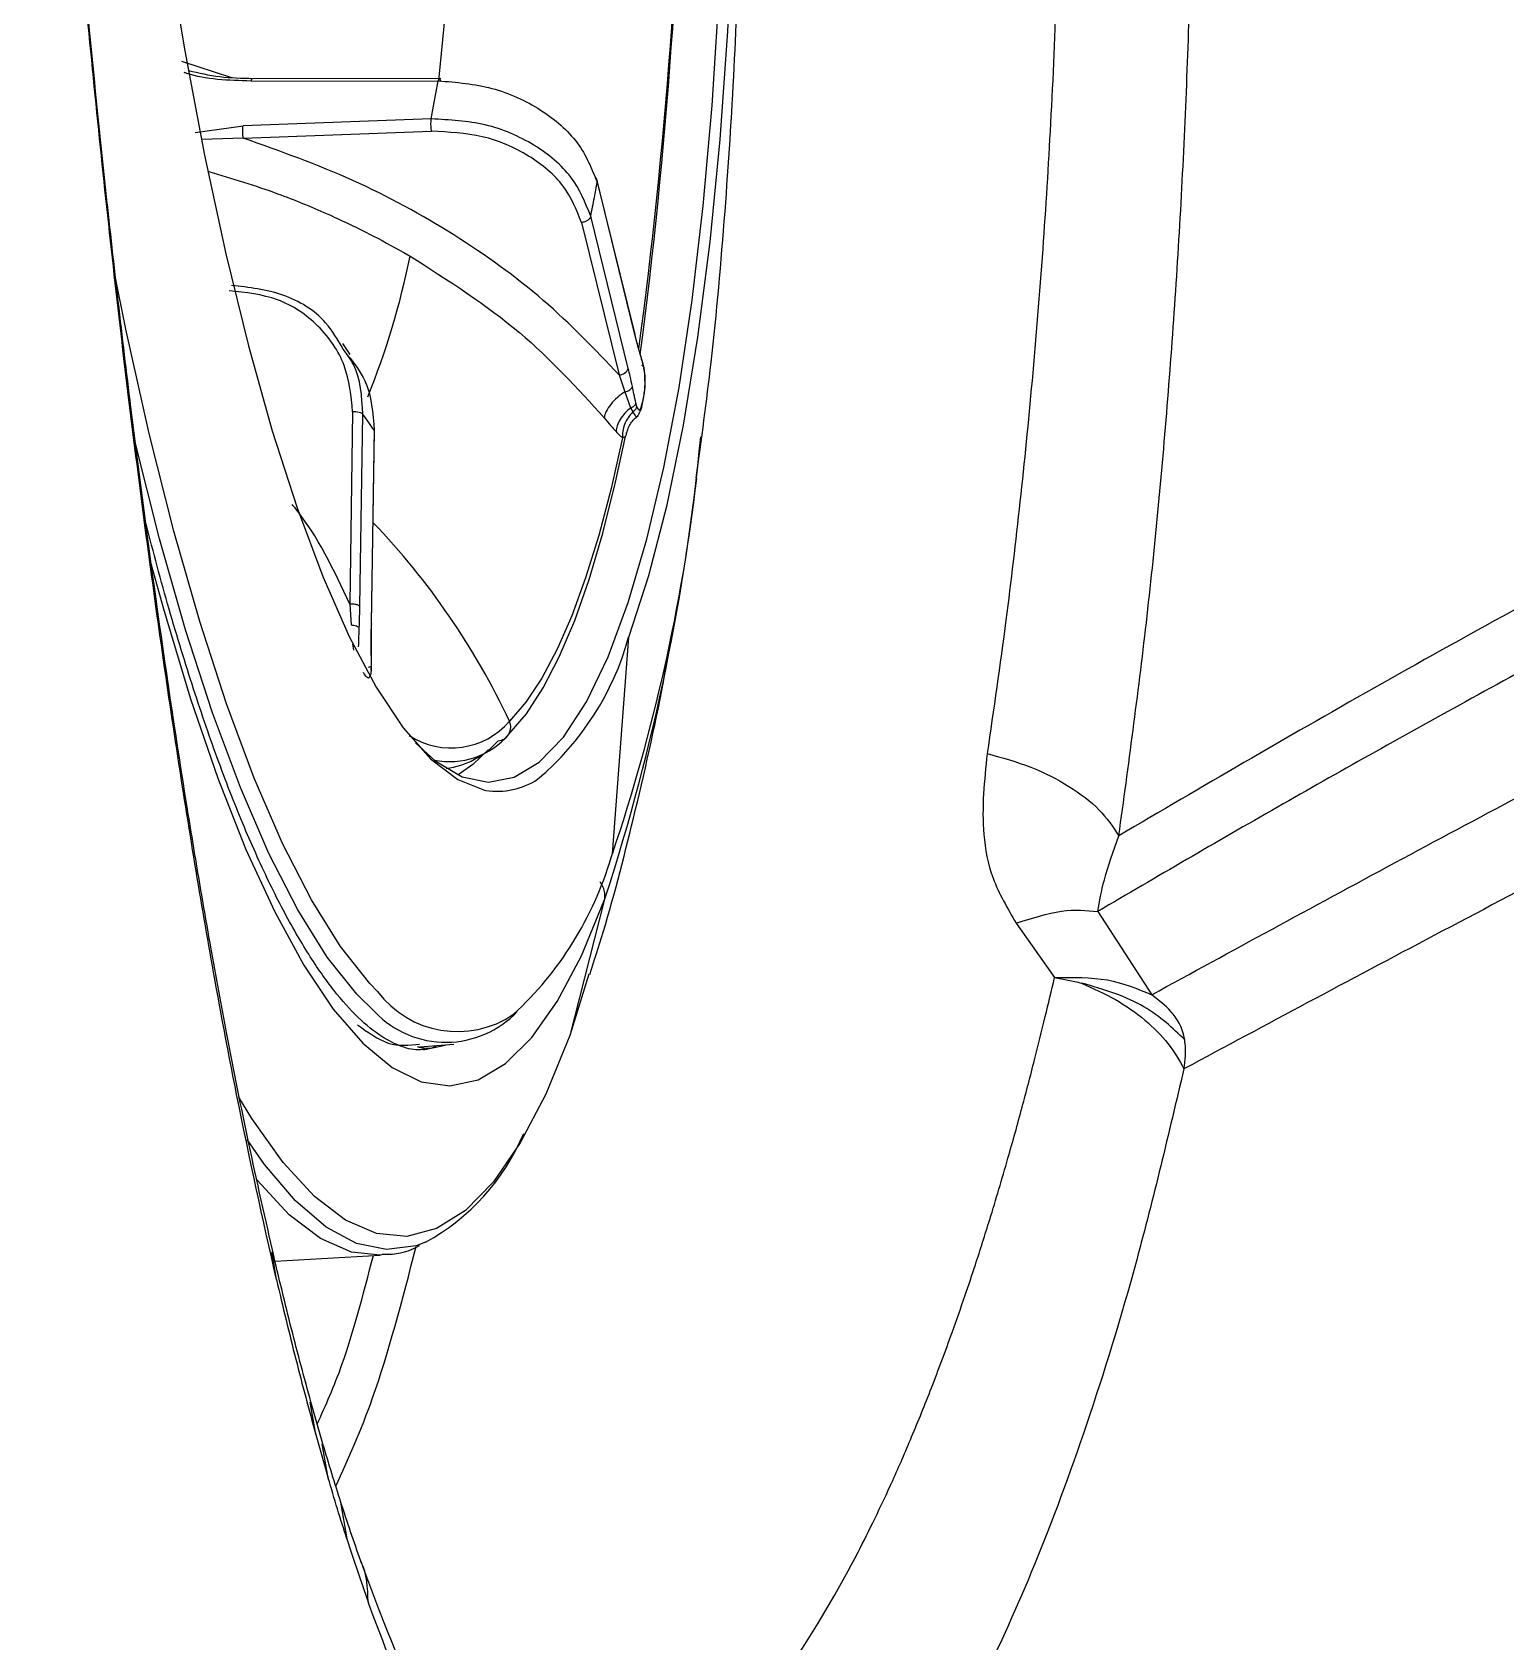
# Model space of a CAD drawing. Extents: x 400 to 501, y 484 to 634.
# Drawn here: x 411.481 to 413.502, y 544.406 to 546.614 of the extents above; entities that cross this region are included whole.
import ezdxf

# ---------------------------------------------------------------- set-up
doc = ezdxf.new("R2010")
doc.units = 0
doc.header["$MEASUREMENT"] = 0
doc.layers.add('1', color=4, linetype='Continuous')
doc.layers.add('DIM', color=3, linetype='Continuous')

# ---------------------------------------------------------------- blocks, each defined once
blk = doc.blocks.new('2026 GRANDEE')
at = {"layer": '1', "color": 3, "linetype": 'Continuous', "lineweight": 25}
for p, q in [((-38.6713, -50.2884), (-38.7381, -50.2665)), ((-38.6434, -50.2933), (-38.3865, -50.2929)), ((-38.383, -50.2898), (-38.6433, -50.2902)), ((-38.3962, -50.3453), (-38.3865, -50.2929)), ((-38.3962, -50.3453), (-38.6544, -50.3546)), ((-38.3965, -50.3479), (-38.3962, -50.3453)), ((-38.7198, -50.3638), (-38.6544, -50.3546)), ((-38.654, -50.3715), (-38.7107, -50.3737)), ((-38.654, -50.3715), (-38.3959, -50.3622)), ((-38.1173, -50.639), (-38.1697, -50.4262)), ((-38.1688, -50.4321), (-38.1172, -50.6412)), ((-38.126, -50.6878), (-38.1775, -50.4789)), ((-38.1902, -50.4874), (-38.1386, -50.6963)), ((-38.4337, -50.5285), (-38.4253, -50.5334)), ((-38.1118, -50.6601), (-38.1174, -50.6394)), ((-38.5074, -50.6684), (-38.5177, -50.6536)), ((-38.1062, -50.6798), (-38.1119, -50.6598)), ((-38.1047, -50.6859), (-38.1062, -50.6796)), ((-38.1386, -50.6963), (-38.1306, -50.7197)), ((-38.1306, -50.7197), (-38.1229, -50.7416)), ((-38.504, -50.7472), (-38.508, -51.0112)), ((-38.1229, -50.7416), (-38.1198, -50.7473)), ((-38.1068, -50.7382), (-38.1049, -50.7279)), ((-38.4942, -51.0143), (-38.4902, -50.7503)), ((-38.4782, -51.0378), (-38.4742, -50.7701)), ((-38.4745, -50.7729), (-38.4785, -51.0369)), ((-38.508, -51.0112), (-38.5061, -51.0395)), ((-38.4785, -51.0686), (-38.4785, -51.0453)), ((-38.1475, -51.3534), (-38.1254, -51.0563)), ((-38.5042, -51.0658), (-38.5027, -51.0743)), ((-38.4783, -51.095), (-38.4785, -51.0682)), ((-38.4784, -51.1014), (-38.4783, -51.0956)), ((-38.4783, -51.0958), (-38.4783, -51.0955)), ((-38.159, -51.4177), (-38.206, -51.6029)), ((-37.4819, -51.4326), (-37.4081, -51.5469)), ((-37.594, -51.4487), (-37.5414, -51.5234)), ((-38.18, -51.5185), (-38.206, -51.6029)), ((-38.4119, -51.6185), (-38.3654, -51.6148)), ((-38.4072, -51.6222), (-38.4048, -51.622)), ((-38.6137, -51.9071), (-38.6148, -51.9005)), ((-38.6086, -51.9377), (-38.6137, -51.9071)), ((-38.6105, -51.9126), (-38.4661, -51.904)), ((-38.4641, -51.9038), (-38.4661, -51.904)), ((-38.5546, -52.1502), (-38.5621, -52.1061)), ((-38.5449, -52.1629), (-38.5613, -52.1055)), ((-38.5546, -52.1502), (-38.5375, -52.21)), ((-38.5375, -52.21), (-38.5456, -52.1631)), ((-38.5207, -52.243), (-38.5119, -52.2936))]:
    blk.add_line(p, q, dxfattribs=at)
at = {"layer": '1', "color": 3, "linetype": 'Continuous', "lineweight": 25, "flags": 128}
for points in [[(-38.7591, -50.1014), (-38.7343, -50.2517), (-38.7072, -50.395), (-38.678, -50.5303), (-38.6469, -50.6566), (-38.6142, -50.7731), (-38.5801, -50.8789), (-38.5448, -50.9732), (-38.5086, -51.0553), (-38.4717, -51.1247), (-38.4345, -51.1808), (-38.3971, -51.2233), (-38.3599, -51.2518), (-38.3231, -51.2662), (-38.3212, -51.2665)], [(-38.1254, -51.0563), (-38.0978, -50.9719), (-38.0727, -50.8747), (-38.0502, -50.7654), (-38.0305, -50.6448), (-38.0137, -50.5138), (-38.0001, -50.3736), (-37.9895, -50.225), (-37.9823, -50.0693), (-37.9784, -49.9077), (-37.9778, -49.7413), (-37.9806, -49.5715), (-37.9867, -49.3994), (-37.996, -49.2266), (-38.0086, -49.0541), (-38.0243, -48.8835), (-38.043, -48.7159), (-38.0646, -48.5526), (-38.0888, -48.3949)], [(-38.418, -51.2012), (-38.3907, -51.2261), (-38.354, -51.2477), (-38.3178, -51.2552), (-38.2824, -51.2486), (-38.248, -51.2279), (-38.215, -51.1933), (-38.1835, -51.145), (-38.1537, -51.0833), (-38.126, -51.0088), (-38.1004, -50.9219), (-38.0771, -50.8233), (-38.0564, -50.7136), (-38.0384, -50.5937), (-38.0232, -50.4644), (-38.0109, -50.3267), (-38.0016, -50.1815)], [(-38.4699, -51.5423), (-38.4803, -51.5314), (-38.5205, -51.4808), (-38.5606, -51.4166), (-38.6001, -51.3395), (-38.639, -51.2497), (-38.677, -51.1479), (-38.7138, -51.0346), (-38.7492, -50.9107), (-38.783, -50.7767), (-38.815, -50.6337), (-38.8308, -50.5564)], [(-38.1172, -50.6412), (-38.1172, -50.6397), (-38.1173, -50.639)], [(-38.4731, -51.5709), (-38.4983, -51.5461), (-38.5388, -51.4952), (-38.579, -51.4306), (-38.6189, -51.353), (-38.658, -51.2627), (-38.6962, -51.1602), (-38.7332, -51.0463), (-38.7688, -50.9216), (-38.8029, -50.7869), (-38.804, -50.7821)], [(-38.2897, -51.1893), (-38.2657, -51.1613), (-38.2427, -51.126), (-38.2206, -51.0834), (-38.1995, -51.0336), (-38.1795, -50.977), (-38.1608, -50.9136), (-38.1433, -50.8438), (-38.1297, -50.7808)], [(-38.1338, -50.7828), (-38.1495, -50.8525), (-38.1664, -50.9166), (-38.1845, -50.9749), (-38.2035, -51.027), (-38.2236, -51.0729), (-38.2446, -51.1124), (-38.2665, -51.1453), (-38.2891, -51.1715)], [(-38.7816, -50.952), (-38.7627, -51.0208), (-38.7264, -51.1407), (-38.6889, -51.2499), (-38.6503, -51.3476), (-38.6109, -51.4333), (-38.5709, -51.5064), (-38.5306, -51.5666), (-38.4902, -51.6135), (-38.4498, -51.6467), (-38.4099, -51.6663), (-38.3705, -51.6719), (-38.3319, -51.6636), (-38.2944, -51.6414), (-38.2581, -51.6055), (-38.2233, -51.556), (-38.1902, -51.4933), (-38.159, -51.4177)], [(-38.4785, -51.0369), (-38.4782, -51.0376), (-38.4782, -51.0378)], [(-38.4782, -51.0378), (-38.4783, -51.0384), (-38.4784, -51.0385)], [(-38.3182, -51.2107), (-38.339, -51.231), (-38.3595, -51.2453)], [(-38.206, -51.6029), (-38.2391, -51.6833), (-38.2742, -51.7502), (-38.311, -51.8035), (-38.3493, -51.8428), (-38.389, -51.8678), (-38.4298, -51.8784), (-38.4715, -51.8746), (-38.5138, -51.8563), (-38.5565, -51.8238), (-38.5994, -51.7771), (-38.6423, -51.7165), (-38.6599, -51.6876)], [(-38.4048, -51.622), (-38.3769, -51.6159), (-38.3762, -51.6157)], [(-38.404, -51.8864), (-38.417, -51.8912), (-38.4575, -51.8965), (-38.4987, -51.888), (-38.5405, -51.8656), (-38.5825, -51.8295), (-38.6247, -51.78), (-38.6488, -51.7456)], [(-38.4661, -51.904), (-38.5055, -51.8999), (-38.5482, -51.8815), (-38.5913, -51.8487), (-38.6346, -51.8016), (-38.6365, -51.7992)]]:
    blk.add_lwpolyline(points, dxfattribs=at)
at = {"layer": '1', "color": 3, "linetype": 'Continuous', "lineweight": 25}
for centre, radius, start, end in [((-45.2605, -49.7322), 7.212, 352.54155, 5.98244), ((-45.0559, -49.7297), 7.0066, 352.35866, 6.04514), ((-44.3564, -49.6709), 6.0027, 354.05379, 5.55223), ((-39.4703, -50.3247), 1.0656, 337.8468, 348.7089), ((-38.1385, -50.6828), 0.0135, 269.3144, 338.231), ((-40.9794, -50.4999), 2.9662, 342.0817, 354.5561), ((-40.547, -50.5444), 2.5321, 341.3675, 353.3229), ((-39.2129, -51.6048), 1.0204, 25.1286, 43.7753), ((-38.5, -50.9537), 0.3883, 310.0019, 344.681), ((-38.3689, -51.1035), 0.1049, 236.7577, 319.5546), ((-38.3709, -51.1208), 0.1063, 258.3417, 319.8568), ((-38.3055, -51.1801), 0.0183, 273.1107, 329.9102), ((-38.3064, -51.1798), 0.0192, 330.5607, 25.5894), ((-38.3904, -51.1232), 0.1141, 277.2986, 318.8258), ((-38.3057, -51.1667), 0.1011, 261.1396, 303.2116), ((-38.606, -51.2239), 0.4759, 312.7003, 343.56), ((-39.1703, -50.9762), 1.0901, 339.4634, 339.7576), ((-39.7843, -50.8193), 1.732, 339.7864, 339.9698), ((-38.3602, -51.4605), 0.1369, 216.6996, 304.2108), ((-38.3762, -51.4774), 0.1347, 223.9577, 316.6474), ((-38.5509, -51.6186), 0.3055, 298.7465, 337.1838)]:
    blk.add_arc(centre, radius, start, end, dxfattribs=at)
for points, knots in [([(-34.1294, -46.9018), (-34.1293, -47.1364), (-34.1292, -47.6068), (-34.1343, -48.1702), (-34.1477, -48.591), (-34.1627, -48.8685), (-34.1875, -49.1429), (-34.2226, -49.3714), (-34.2655, -49.5508), (-34.3089, -49.6846), (-34.3615, -49.8064), (-34.4292, -49.9265), (-34.5125, -50.0392), (-34.6099, -50.1422), (-34.7443, -50.2596), (-34.9169, -50.3804), (-35.1244, -50.5036), (-35.4257, -50.6654), (-35.8101, -50.8534), (-36.2509, -51.0686), (-36.6525, -51.2724), (-37.0255, -51.4674), (-37.2512, -51.5882), (-37.3638, -51.6485)], [0, 0, 0, 0, 0.069274, 0.138937, 0.16648, 0.194042, 0.221598, 0.249106, 0.264691, 0.280258, 0.295867, 0.311516, 0.332435, 0.353342, 0.374206, 0.41587, 0.457571, 0.499236, 0.599217, 0.699147, 0.799263, 0.899828, 1, 1, 1, 1]), ([(-37.4081, -51.5469), (-37.2988, -51.4873), (-37.0834, -51.3697), (-36.7238, -51.179), (-36.3373, -50.9803), (-35.9103, -50.7685), (-35.5385, -50.5842), (-35.2463, -50.4267), (-35.0427, -50.3066), (-34.8717, -50.1895), (-34.7376, -50.0761), (-34.6411, -49.978), (-34.5585, -49.871), (-34.4914, -49.7558), (-34.44, -49.639), (-34.3983, -49.5112), (-34.3567, -49.3363), (-34.3228, -49.1099), (-34.2992, -48.8363), (-34.2851, -48.5596), (-34.2769, -48.2827), (-34.2708, -47.9195), (-34.2683, -47.467), (-34.2685, -47.1061), (-34.2686, -46.9242)], [0, 0, 0, 0, 0.100925, 0.1989, 0.299703, 0.39999, 0.500356, 0.542302, 0.584086, 0.627127, 0.648553, 0.6693, 0.690347, 0.706185, 0.721477, 0.736583, 0.75189, 0.779801, 0.807761, 0.835774, 0.863739, 0.8914, 0.945259, 1, 1, 1, 1]), ([(-34.5659, -47.2017), (-34.566, -47.395), (-34.5663, -47.7822), (-34.5719, -48.2673), (-34.585, -48.656), (-34.6007, -48.9152), (-34.6232, -49.1384), (-34.6512, -49.3236), (-34.6882, -49.4832), (-34.733, -49.6152), (-34.7827, -49.7228), (-34.8407, -49.8177), (-34.9251, -49.9269), (-35.0388, -50.0387), (-35.1788, -50.1486), (-35.3191, -50.2437), (-35.4563, -50.3283), (-35.591, -50.4063), (-35.7969, -50.5204), (-36.0689, -50.6635), (-36.3923, -50.8314), (-36.6969, -50.9918), (-36.978, -51.1443), (-37.2426, -51.2925), (-37.4012, -51.3853), (-37.4819, -51.4326)], [0, 0, 0, 0, 0.061765, 0.123699, 0.155113, 0.186498, 0.207395, 0.228241, 0.248655, 0.263805, 0.279295, 0.295372, 0.311438, 0.343139, 0.375824, 0.408048, 0.439358, 0.470551, 0.502003, 0.584949, 0.668758, 0.751121, 0.834736, 0.915989, 1, 1, 1, 1]), ([(-34.6597, -47.5628), (-34.6606, -47.7428), (-34.6623, -48.1019), (-34.672, -48.5285), (-34.689, -48.8415), (-34.7057, -49.0438), (-34.731, -49.2427), (-34.7653, -49.4118), (-34.8068, -49.5468), (-34.8555, -49.6617), (-34.9191, -49.769), (-34.996, -49.8656), (-35.0902, -49.9611), (-35.2009, -50.0533), (-35.3683, -50.1732), (-35.5767, -50.3012), (-35.9022, -50.4836), (-36.2904, -50.6872), (-36.7193, -50.9136), (-37.112, -51.1288), (-37.3395, -51.2621), (-37.4531, -51.3287)], [0, 0, 0, 0, 0.061956, 0.123624, 0.147066, 0.1707, 0.194523, 0.218131, 0.233754, 0.249323, 0.270069, 0.290895, 0.31173, 0.342914, 0.374131, 0.436619, 0.499075, 0.624199, 0.749387, 0.874732, 1, 1, 1, 1]), ([(-38.0327, -50.8375), (-38.0256, -50.7851), (-38.0095, -50.6657), (-37.9929, -50.4779), (-37.9801, -50.2786), (-37.9727, -50.0854), (-37.9697, -49.8959), (-37.9706, -49.7084), (-37.9751, -49.5222), (-37.9831, -49.3368), (-37.9944, -49.1521), (-38.0091, -48.9681), (-38.0273, -48.7848), (-38.049, -48.602), (-38.0713, -48.4405), (-38.0873, -48.341), (-38.0937, -48.3009)], [0, 0, 0, 0, 0.067736, 0.154325, 0.234835, 0.311305, 0.385117, 0.457169, 0.528082, 0.59832, 0.668268, 0.738261, 0.808538, 0.879467, 0.951474, 1, 1, 1, 1]), ([(-38.6086, -51.9377), (-38.6271, -51.8548), (-38.6645, -51.6861), (-38.7166, -51.3971), (-38.766, -51.0786), (-38.8119, -50.7315), (-38.8534, -50.3611), (-38.8897, -49.9727), (-38.9207, -49.5725), (-38.9359, -49.3028), (-38.9435, -49.1677)], [0, 0, 0, 0, 0.115513, 0.23486, 0.357542, 0.482949, 0.610473, 0.739499, 0.869496, 1, 1, 1, 1]), ([(-38.6117, -51.9068), (-38.6235, -51.855), (-38.6457, -51.7576), (-38.6744, -51.6135), (-38.697, -51.4911), (-38.7152, -51.3858), (-38.74, -51.2354), (-38.7718, -51.0233), (-38.8087, -50.7425), (-38.8418, -50.4557), (-38.8643, -50.2318), (-38.8792, -50.0698), (-38.8893, -49.9543), (-38.9013, -49.8077), (-38.9148, -49.6261), (-38.9294, -49.4091), (-38.9379, -49.2527), (-38.9425, -49.1688)], [0, 0, 0, 0, 0.074951, 0.14102, 0.191774, 0.231173, 0.270778, 0.372545, 0.474973, 0.577436, 0.673199, 0.702696, 0.739909, 0.788204, 0.847635, 0.918237, 1, 1, 1, 1]), ([(-37.5396, -49.4076), (-37.5376, -49.4706), (-37.5335, -49.5979), (-37.5318, -49.7876), (-37.5332, -49.9762), (-37.538, -50.1643), (-37.5461, -50.3472), (-37.5574, -50.5286), (-37.5714, -50.702), (-37.5884, -50.8717), (-37.6086, -51.0432), (-37.6249, -51.1555), (-37.6337, -51.2161)], [0, 0, 0, 0, 0.097736, 0.197442, 0.295991, 0.394683, 0.497048, 0.592197, 0.694109, 0.789832, 0.886691, 1, 1, 1, 1]), ([(-37.4531, -51.3287), (-37.44, -51.2325), (-37.4138, -51.0405), (-37.3846, -50.7317), (-37.3635, -50.4122), (-37.3521, -50.083), (-37.3496, -49.7476), (-37.3564, -49.5212), (-37.3598, -49.4081)], [0, 0, 0, 0, 0.1682926, 0.335808, 0.5026144, 0.6688201, 0.8345623, 1, 1, 1, 1]), ([(-38.6434, -50.2933), (-38.6744, -50.2924), (-38.7068, -50.2914), (-38.734, -50.282), (-38.7353, -50.2815)], [0, 0, 0, 0, 0.953802, 1, 1, 1, 1]), ([(-38.6408, -50.2901), (-38.656, -50.2897), (-38.6864, -50.2891), (-38.715, -50.2825), (-38.7292, -50.2793)], [0, 0, 0, 0, 0.501433, 1, 1, 1, 1]), ([(-38.6418, -50.2903), (-38.6421, -50.2904), (-38.6427, -50.2905), (-38.6431, -50.2923), (-38.6434, -50.2933)], [0, 0, 0, 0, 0.468418, 1, 1, 1, 1]), ([(-38.3831, -50.2937), (-38.3833, -50.2927), (-38.3838, -50.2906), (-38.3847, -50.2895), (-38.3857, -50.2901), (-38.3862, -50.292), (-38.3865, -50.2929)], [0, 0, 0, 0, 0.250005, 0.499987, 0.750003, 1, 1, 1, 1]), ([(-38.3865, -50.2929), (-38.3617, -50.295), (-38.3121, -50.2991), (-38.2439, -50.3306), (-38.1909, -50.3765), (-38.1761, -50.4135), (-38.1688, -50.4321)], [0, 0, 0, 0, 0.249998, 0.499768, 0.749181, 1, 1, 1, 1]), ([(-38.3959, -50.3622), (-38.396, -50.3611), (-38.3963, -50.359), (-38.3966, -50.3552), (-38.3966, -50.3513), (-38.3965, -50.349), (-38.3965, -50.3479)], [0, 0, 0, 0, 0.247378, 0.497694, 0.750035, 1, 1, 1, 1]), ([(-38.1775, -50.4789), (-38.1849, -50.4604), (-38.1996, -50.4235), (-38.2527, -50.3789), (-38.3213, -50.3491), (-38.3712, -50.3466), (-38.3962, -50.3453)], [0, 0, 0, 0, 0.249995, 0.499768, 0.749182, 1, 1, 1, 1]), ([(-38.654, -50.3715), (-38.6541, -50.3709), (-38.6543, -50.3696), (-38.6546, -50.3667), (-38.6547, -50.3628), (-38.6547, -50.3589), (-38.6546, -50.3562), (-38.6544, -50.3552), (-38.6544, -50.3546)], [0, 0, 0, 0, 0.124187, 0.248722, 0.500017, 0.751298, 0.87581, 1, 1, 1, 1]), ([(-38.1386, -50.6963), (-38.1719, -50.6614), (-38.2385, -50.5916), (-38.363, -50.5024), (-38.5012, -50.4261), (-38.6031, -50.3897), (-38.654, -50.3715)], [0, 0, 0, 0, 0.250114, 0.500508, 0.750353, 1, 1, 1, 1]), ([(-38.1902, -50.4874), (-38.1969, -50.4702), (-38.2106, -50.4357), (-38.2606, -50.3938), (-38.3251, -50.3655), (-38.3723, -50.3633), (-38.3959, -50.3622)], [0, 0, 0, 0, 0.2470648, 0.4975648, 0.7492852, 1, 1, 1, 1]), ([(-38.7012, -50.4174), (-38.6695, -50.427), (-38.614, -50.4437), (-38.5415, -50.4738), (-38.4838, -50.501), (-38.4496, -50.5198), (-38.4337, -50.5285)], [0, 0, 0, 0, 0.336303, 0.587552, 0.808791, 1, 1, 1, 1]), ([(-38.1775, -50.4789), (-38.1758, -50.4703), (-38.1728, -50.455), (-38.17, -50.4391), (-38.1688, -50.4321)], [0, 0, 0, 0, 0.559971, 1, 1, 1, 1]), ([(-38.1715, -50.4266), (-38.1714, -50.4267), (-38.1701, -50.4273), (-38.1688, -50.4292), (-38.1688, -50.4311), (-38.1688, -50.4321)], [0, 0, 0, 0, 0.071867, 0.535889, 1, 1, 1, 1]), ([(-38.1775, -50.4789), (-38.1779, -50.4799), (-38.1786, -50.4819), (-38.1816, -50.4846), (-38.1856, -50.4867), (-38.1887, -50.4871), (-38.1902, -50.4874)], [0, 0, 0, 0, 0.250021, 0.500049, 0.749977, 1, 1, 1, 1]), ([(-38.4253, -50.5334), (-38.3729, -50.5668), (-38.2709, -50.632), (-38.1957, -50.7149), (-38.1591, -50.7553)], [0, 0, 0, 0, 0.51379, 1, 1, 1, 1]), ([(-38.504, -50.7472), (-38.5062, -50.7254), (-38.5105, -50.6815), (-38.5487, -50.6267), (-38.6048, -50.5884), (-38.6506, -50.5834), (-38.6734, -50.5809)], [0, 0, 0, 0, 0.247064, 0.497561, 0.749281, 1, 1, 1, 1]), ([(-38.517, -50.661), (-38.5243, -50.6484), (-38.5431, -50.6157), (-38.5983, -50.582), (-38.6462, -50.5764), (-38.6702, -50.5736)], [0, 0, 0, 0, 0.240153, 0.61901, 1, 1, 1, 1]), ([(-38.4902, -50.7503), (-38.4914, -50.7262), (-38.493, -50.6932), (-38.512, -50.6678), (-38.517, -50.661)], [0, 0, 0, 0, 0.731701, 1, 1, 1, 1]), ([(-38.1172, -50.6412), (-38.1161, -50.6455), (-38.1142, -50.6533), (-38.1121, -50.6605), (-38.1112, -50.6637)], [0, 0, 0, 0, 0.55995, 1, 1, 1, 1]), ([(-38.5109, -50.6692), (-38.502, -50.6805), (-38.4789, -50.71), (-38.4762, -50.7489), (-38.4745, -50.7729)], [0, 0, 0, 0, 0.383557, 1, 1, 1, 1]), ([(-38.1112, -50.6637), (-38.1102, -50.6673), (-38.1084, -50.6737), (-38.1066, -50.6801), (-38.1058, -50.683)], [0, 0, 0, 0, 0.560005, 1, 1, 1, 1]), ([(-38.1079, -50.6832), (-38.1073, -50.6835), (-38.1061, -50.6841), (-38.105, -50.6852), (-38.1044, -50.6866), (-38.1045, -50.6876), (-38.1046, -50.6881)], [0, 0, 0, 0, 0.246488, 0.49999, 0.753491, 1, 1, 1, 1]), ([(-38.1058, -50.683), (-38.1055, -50.6839), (-38.1051, -50.6854), (-38.1048, -50.6873), (-38.1046, -50.6881)], [0, 0, 0, 0, 0.559854, 1, 1, 1, 1]), ([(-38.1203, -50.7125), (-38.1214, -50.7077), (-38.1232, -50.6993), (-38.1251, -50.6913), (-38.126, -50.6878)], [0, 0, 0, 0, 0.559955, 1, 1, 1, 1]), ([(-38.1049, -50.7279), (-38.1045, -50.7252), (-38.1036, -50.7198), (-38.1028, -50.7094), (-38.1031, -50.7018), (-38.1032, -50.6981)], [0, 0, 0, 0, 0.3346721, 0.6768568, 1, 1, 1, 1]), ([(-38.1046, -50.6881), (-38.1043, -50.6899), (-38.1037, -50.6937), (-38.1032, -50.7005), (-38.103, -50.7083), (-38.1035, -50.7166), (-38.1043, -50.7214), (-38.1047, -50.724)], [0, 0, 0, 0, 0.150705, 0.314303, 0.496071, 0.733793, 1, 1, 1, 1]), ([(-38.1032, -50.6981), (-38.1032, -50.6978), (-38.1033, -50.694), (-38.1039, -50.6905), (-38.1045, -50.6872)], [0, 0, 0, 0, 0.085354, 1, 1, 1, 1]), ([(-38.1306, -50.7197), (-38.1341, -50.7221), (-38.1414, -50.727), (-38.1504, -50.7367), (-38.1568, -50.7466), (-38.1584, -50.7524), (-38.1591, -50.7553)], [0, 0, 0, 0, 0.251093, 0.51085, 0.764749, 1, 1, 1, 1]), ([(-38.1306, -50.7197), (-38.1294, -50.7194), (-38.1268, -50.7187), (-38.1236, -50.7169), (-38.1212, -50.7147), (-38.1206, -50.7132), (-38.1203, -50.7125)], [0, 0, 0, 0, 0.243126, 0.500002, 0.756933, 1, 1, 1, 1]), ([(-38.1155, -50.735), (-38.1164, -50.7308), (-38.118, -50.7234), (-38.1196, -50.7158), (-38.1203, -50.7125)], [0, 0, 0, 0, 0.560006, 1, 1, 1, 1]), ([(-38.1047, -50.724), (-38.1051, -50.7259), (-38.1057, -50.7293), (-38.1063, -50.7327), (-38.1066, -50.7342)], [0, 0, 0, 0, 0.5599708, 1, 1, 1, 1]), ([(-38.4902, -50.7503), (-38.4907, -50.7498), (-38.4917, -50.7488), (-38.4951, -50.7478), (-38.4994, -50.7471), (-38.5025, -50.7471), (-38.504, -50.7472)], [0, 0, 0, 0, 0.250028, 0.499916, 0.749914, 1, 1, 1, 1]), ([(-38.1229, -50.7416), (-38.1256, -50.744), (-38.1311, -50.7489), (-38.1373, -50.7575), (-38.1416, -50.7663), (-38.1424, -50.7717), (-38.1428, -50.7743)], [0, 0, 0, 0, 0.250174, 0.506659, 0.759642, 1, 1, 1, 1]), ([(-38.1198, -50.7473), (-38.1221, -50.7498), (-38.1267, -50.755), (-38.1313, -50.7643), (-38.134, -50.7738), (-38.1339, -50.7798), (-38.1338, -50.7828)], [0, 0, 0, 0, 0.249614, 0.505263, 0.758166, 1, 1, 1, 1]), ([(-38.1229, -50.7416), (-38.122, -50.7412), (-38.1201, -50.7404), (-38.1178, -50.7388), (-38.1161, -50.7369), (-38.1157, -50.7357), (-38.1155, -50.735)], [0, 0, 0, 0, 0.245314, 0.499987, 0.754575, 1, 1, 1, 1]), ([(-38.1198, -50.7473), (-38.119, -50.7467), (-38.1174, -50.7456), (-38.1151, -50.743), (-38.1146, -50.7409), (-38.1142, -50.7397)], [0, 0, 0, 0, 0.277196, 0.562173, 1, 1, 1, 1]), ([(-38.1198, -50.7473), (-38.1183, -50.7497), (-38.1156, -50.7539), (-38.1149, -50.7538), (-38.1146, -50.7538)], [0, 0, 0, 0, 0.562144, 1, 1, 1, 1]), ([(-38.1142, -50.7397), (-38.1145, -50.7389), (-38.1149, -50.7375), (-38.1153, -50.7358), (-38.1155, -50.735)], [0, 0, 0, 0, 0.5597321, 1, 1, 1, 1]), ([(-38.1145, -50.7542), (-38.1139, -50.7536), (-38.1127, -50.7523), (-38.1105, -50.7485), (-38.1084, -50.7437), (-38.1073, -50.7399), (-38.1068, -50.738)], [0, 0, 0, 0, 0.267456, 0.519278, 0.763611, 1, 1, 1, 1]), ([(-38.1142, -50.7397), (-38.1138, -50.7409), (-38.1129, -50.7433), (-38.1113, -50.7447), (-38.1097, -50.744), (-38.108, -50.7406), (-38.1071, -50.7365), (-38.1066, -50.7342)], [0, 0, 0, 0, 0.155722, 0.323793, 0.504808, 0.72672, 1, 1, 1, 1]), ([(-38.4902, -50.7503), (-38.4873, -50.7547), (-38.482, -50.7626), (-38.4768, -50.7697), (-38.4745, -50.7729)], [0, 0, 0, 0, 0.56006, 1, 1, 1, 1]), ([(-38.1591, -50.7553), (-38.156, -50.7589), (-38.1505, -50.7656), (-38.1451, -50.7716), (-38.1428, -50.7743)], [0, 0, 0, 0, 0.55926, 1, 1, 1, 1]), ([(-38.128, -50.7764), (-38.1274, -50.7741), (-38.1262, -50.7693), (-38.1226, -50.7628), (-38.1181, -50.757), (-38.1142, -50.754), (-38.1123, -50.7525)], [0, 0, 0, 0, 0.251299, 0.504347, 0.755156, 1, 1, 1, 1]), ([(-38.1428, -50.7743), (-38.1411, -50.7761), (-38.1381, -50.7794), (-38.1351, -50.7817), (-38.1338, -50.7828)], [0, 0, 0, 0, 0.558997, 1, 1, 1, 1]), ([(-38.1338, -50.7828), (-38.1316, -50.7819), (-38.1286, -50.7808), (-38.1282, -50.7765), (-38.1282, -50.7755)], [0, 0, 0, 0, 0.756828, 1, 1, 1, 1]), ([(-38.508, -51.0112), (-38.5296, -50.9646), (-38.5521, -50.9164), (-38.5857, -50.8758), (-38.5868, -50.8744)], [0, 0, 0, 0, 0.965686, 1, 1, 1, 1]), ([(-38.4056, -51.6213), (-38.4074, -51.6217), (-38.4175, -51.6238), (-38.4355, -51.6193), (-38.4642, -51.6058), (-38.4957, -51.5804), (-38.5296, -51.5426), (-38.5642, -51.4932), (-38.5995, -51.4321), (-38.6349, -51.3593), (-38.6703, -51.2753), (-38.7052, -51.1805), (-38.7392, -51.0749), (-38.7667, -50.9815), (-38.7822, -50.9203), (-38.7871, -50.9008)], [0, 0, 0, 0, 0.020016, 0.110629, 0.192213, 0.279002, 0.362906, 0.446594, 0.530771, 0.615606, 0.701007, 0.786842, 0.872999, 0.959391, 1, 1, 1, 1]), ([(-38.4942, -51.0143), (-38.4946, -51.0137), (-38.4953, -51.0129), (-38.4973, -51.012), (-38.4993, -51.0115), (-38.5018, -51.0112), (-38.5048, -51.011), (-38.5069, -51.0111), (-38.508, -51.0112)], [0, 0, 0, 0, 0.238666, 0.365865, 0.497919, 0.667157, 0.813228, 1, 1, 1, 1]), ([(-38.4949, -51.0436), (-38.4948, -51.0382), (-38.4944, -51.0286), (-38.4942, -51.0186), (-38.4942, -51.0143)], [0, 0, 0, 0, 0.558651, 1, 1, 1, 1]), ([(-38.4785, -51.0369), (-38.4785, -51.0425), (-38.4786, -51.0525), (-38.4786, -51.0627), (-38.4786, -51.0672)], [0, 0, 0, 0, 0.559987, 1, 1, 1, 1]), ([(-38.5061, -51.0395), (-38.5048, -51.0396), (-38.5022, -51.0398), (-38.4988, -51.0408), (-38.4961, -51.0421), (-38.4953, -51.0431), (-38.4949, -51.0436)], [0, 0, 0, 0, 0.243071, 0.500065, 0.756959, 1, 1, 1, 1]), ([(-38.4959, -51.0695), (-38.4957, -51.0646), (-38.4954, -51.056), (-38.4951, -51.0474), (-38.4949, -51.0436)], [0, 0, 0, 0, 0.560012, 1, 1, 1, 1]), ([(-38.1787, -51.5189), (-38.1726, -51.4997), (-38.1485, -51.425), (-38.1142, -51.2875), (-38.0835, -51.1541), (-38.0704, -51.0747), (-38.0678, -51.059)], [0, 0, 0, 0, 0.12649, 0.491956, 0.900127, 1, 1, 1, 1]), ([(-38.4786, -51.0672), (-38.4785, -51.0723), (-38.4785, -51.0815), (-38.4784, -51.0905), (-38.4784, -51.0945)], [0, 0, 0, 0, 0.560001, 1, 1, 1, 1]), ([(-38.4786, -51.1006), (-38.4787, -51.1023), (-38.479, -51.106), (-38.4801, -51.1099), (-38.4815, -51.1123), (-38.4835, -51.1126), (-38.485, -51.1108), (-38.4858, -51.1098)], [0, 0, 0, 0, 0.155238, 0.324063, 0.504968, 0.727003, 1, 1, 1, 1]), ([(-38.4822, -51.0974), (-38.4814, -51.0973), (-38.4799, -51.0969), (-38.4786, -51.0961), (-38.478, -51.0953), (-38.4783, -51.0948), (-38.4784, -51.0945)], [0, 0, 0, 0, 0.245373, 0.499949, 0.754521, 1, 1, 1, 1]), ([(-38.4784, -51.0945), (-38.4784, -51.0957), (-38.4784, -51.0978), (-38.4785, -51.0997), (-38.4786, -51.1006)], [0, 0, 0, 0, 0.5598465, 1, 1, 1, 1]), ([(-38.4858, -51.1098), (-38.4865, -51.1089), (-38.4876, -51.1073), (-38.4887, -51.1056), (-38.4892, -51.1049)], [0, 0, 0, 0, 0.5599898, 1, 1, 1, 1]), ([(-37.6337, -51.2161), (-37.6376, -51.2529), (-37.6436, -51.3097), (-37.6288, -51.3892), (-37.6059, -51.4283), (-37.594, -51.4487)], [0, 0, 0, 0, 0.470948, 0.725337, 1, 1, 1, 1]), ([(-37.6337, -51.2161), (-37.6132, -51.2217), (-37.5723, -51.2331), (-37.52, -51.2601), (-37.4774, -51.2923), (-37.4612, -51.3166), (-37.4531, -51.3287)], [0, 0, 0, 0, 0.250002, 0.499996, 0.750003, 1, 1, 1, 1]), ([(-37.4819, -51.4326), (-37.4796, -51.4187), (-37.4745, -51.3886), (-37.4606, -51.3497), (-37.4531, -51.3287)], [0, 0, 0, 0, 0.461476, 1, 1, 1, 1]), ([(-38.1652, -51.3917), (-38.1647, -51.3923), (-38.1624, -51.3951), (-38.1599, -51.4012), (-38.158, -51.4095), (-38.1587, -51.415), (-38.159, -51.4177)], [0, 0, 0, 0, 0.072696, 0.381801, 0.690908, 1, 1, 1, 1]), ([(-37.594, -51.4487), (-37.5723, -51.4418), (-37.5289, -51.4282), (-37.4976, -51.4311), (-37.4819, -51.4326)], [0, 0, 0, 0, 0.499996, 1, 1, 1, 1]), ([(-37.5414, -51.5234), (-37.5163, -51.523), (-37.4664, -51.5223), (-37.4274, -51.5388), (-37.4081, -51.5469)], [0, 0, 0, 0, 0.503114, 1, 1, 1, 1]), ([(-38.2821, -52.681), (-38.2793, -52.6825), (-38.248, -52.6999), (-38.1845, -52.6955), (-38.1008, -52.6679), (-38.0228, -52.6103), (-37.953, -52.5373), (-37.8815, -52.4389), (-37.8269, -52.3443), (-37.7872, -52.2649), (-37.7626, -52.2124), (-37.7367, -52.1528), (-37.7094, -52.0853), (-37.685, -52.0198), (-37.665, -51.9628), (-37.6478, -51.9113), (-37.6281, -51.8493), (-37.6067, -51.7773), (-37.5863, -51.7039), (-37.5693, -51.6389), (-37.5546, -51.5795), (-37.5456, -51.5413), (-37.5414, -51.5234)], [0, 0, 0, 0, 0.011421, 0.127248, 0.243754, 0.328912, 0.418499, 0.505142, 0.599598, 0.630003, 0.662929, 0.698386, 0.736381, 0.776926, 0.803204, 0.82388, 0.853745, 0.892828, 0.924264, 0.952483, 0.977731, 1, 1, 1, 1]), ([(-37.5414, -51.5234), (-37.5351, -51.5245), (-37.5225, -51.5266), (-37.5104, -51.5295), (-37.5043, -51.5309)], [0, 0, 0, 0, 0.503148, 1, 1, 1, 1]), ([(-37.5043, -51.5309), (-37.4884, -51.5381), (-37.4564, -51.5524), (-37.4164, -51.581), (-37.3837, -51.6133), (-37.3704, -51.6367), (-37.3638, -51.6485)], [0, 0, 0, 0, 0.250006, 0.500002, 0.750002, 1, 1, 1, 1]), ([(-37.3628, -51.6086), (-37.3793, -51.5927), (-37.4041, -51.5686), (-37.4577, -51.5442), (-37.4887, -51.5354), (-37.5043, -51.5309)], [0, 0, 0, 0, 0.494246, 0.745439, 1, 1, 1, 1]), ([(-37.3628, -51.6086), (-37.3636, -51.6046), (-37.3654, -51.5965), (-37.3716, -51.5826), (-37.3843, -51.5654), (-37.3988, -51.5542), (-37.4081, -51.5469)], [0, 0, 0, 0, 0.133421, 0.275857, 0.536386, 1, 1, 1, 1]), ([(-38.4973, -51.5881), (-38.4831, -51.5984), (-38.4543, -51.6195), (-38.4264, -51.6162), (-38.4122, -51.6146)], [0, 0, 0, 0, 0.489495, 1, 1, 1, 1]), ([(-37.3638, -51.6485), (-37.363, -51.6428), (-37.3617, -51.6341), (-37.3613, -51.6203), (-37.3623, -51.6126), (-37.3628, -51.6086)], [0, 0, 0, 0, 0.46933, 0.722335, 1, 1, 1, 1]), ([(-38.3889, -51.6167), (-38.3902, -51.6175), (-38.3986, -51.6228), (-38.4076, -51.6204), (-38.4151, -51.6184)], [0, 0, 0, 0, 0.1563861, 1, 1, 1, 1]), ([(-37.3638, -51.6485), (-37.3849, -51.7376), (-37.4262, -51.9123), (-37.4957, -52.1376), (-37.5672, -52.3306), (-37.648, -52.5088), (-37.738, -52.6642), (-37.8366, -52.7871), (-37.9342, -52.8659), (-38.0305, -52.9023), (-38.1251, -52.8963), (-38.21, -52.8504), (-38.2856, -52.7744), (-38.353, -52.6761), (-38.4195, -52.548), (-38.4615, -52.4367), (-38.4829, -52.3799)], [0, 0, 0, 0, 0.071296, 0.139636, 0.205333, 0.268729, 0.350302, 0.429419, 0.507088, 0.584311, 0.662108, 0.741555, 0.802875, 0.866133, 0.931721, 1, 1, 1, 1]), ([(-38.5271, -52.2213), (-38.5099, -52.1833), (-38.4695, -52.0945), (-38.436, -51.966), (-38.4168, -51.8924)], [0, 0, 0, 0, 0.427292, 1, 1, 1, 1]), ([(-38.4635, -51.9028), (-38.4607, -51.9029), (-38.4431, -51.9034), (-38.4256, -51.8987), (-38.4121, -51.8911), (-38.4121, -51.8911)], [0, 0, 0, 0, 0.15965, 0.999367, 1, 1, 1, 1]), ([(-38.5612, -52.1059), (-38.5701, -52.0729), (-38.5881, -52.0069), (-38.6052, -51.9349), (-38.6138, -51.8989)], [0, 0, 0, 0, 0.500293, 1, 1, 1, 1]), ([(-38.5526, -52.1359), (-38.541, -52.1102), (-38.5128, -52.0478), (-38.4893, -51.9577), (-38.4755, -51.9045)], [0, 0, 0, 0, 0.410672, 1, 1, 1, 1]), ([(-38.6086, -51.9377), (-38.5998, -51.9746), (-38.5822, -52.0483), (-38.5638, -52.1162), (-38.5546, -52.1502)], [0, 0, 0, 0, 0.499554, 1, 1, 1, 1]), ([(-38.5201, -52.2433), (-38.5243, -52.2303), (-38.5326, -52.2043), (-38.5407, -52.177), (-38.5448, -52.1634)], [0, 0, 0, 0, 0.500161, 1, 1, 1, 1]), ([(-38.5119, -52.2936), (-38.5162, -52.2799), (-38.5249, -52.2527), (-38.5333, -52.2242), (-38.5375, -52.21)], [0, 0, 0, 0, 0.500236, 1, 1, 1, 1]), ([(-38.4929, -52.3239), (-38.4975, -52.3107), (-38.5068, -52.2843), (-38.5159, -52.2563), (-38.5205, -52.2423)], [0, 0, 0, 0, 0.501692, 1, 1, 1, 1]), ([(-38.5119, -52.2936), (-38.5071, -52.3083), (-38.4975, -52.338), (-38.4878, -52.3659), (-38.4829, -52.3799)], [0, 0, 0, 0, 0.498275, 1, 1, 1, 1]), ([(-38.2943, -52.6783), (-38.2971, -52.6768), (-38.3034, -52.6738), (-38.323, -52.6571), (-38.3483, -52.6271), (-38.3783, -52.582), (-38.4114, -52.5217), (-38.4501, -52.4385), (-38.4782, -52.3633), (-38.493, -52.3236)], [0, 0, 0, 0, 0.10972, 0.239239, 0.390306, 0.519142, 0.662649, 0.822343, 1, 1, 1, 1]), ([(-38.4829, -52.3799), (-38.4834, -52.3607), (-38.484, -52.3411), (-38.4929, -52.3243), (-38.493, -52.324)], [0, 0, 0, 0, 0.9807987, 1, 1, 1, 1])]:
    blk.add_open_spline(points, degree=3, knots=knots, dxfattribs=at)

msp = doc.modelspace()

# ---------------------------------------------------------------- block references
at = {"layer": 'DIM'}
msp.add_blockref('2026 GRANDEE', (450.4248, 596.8403), dxfattribs=at)

doc.saveas('drawing.dxf')
